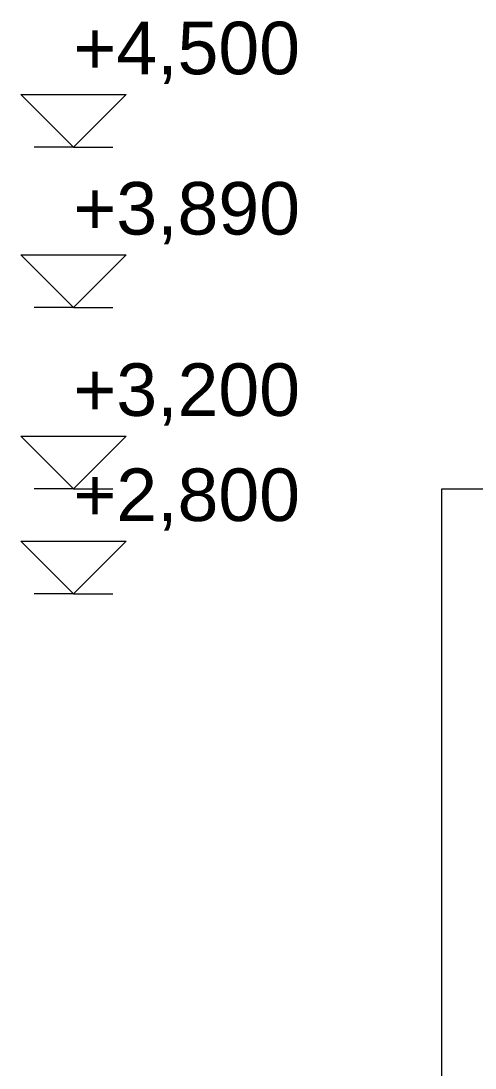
# Model space of a CAD drawing. Header units: millimetres. Extents: x -280990 to -136866, y -15139 to 7194.
# Drawn here: x -277468 to -275739, y 996 to 4980 of the extents above; entities that cross this region are included whole.
import ezdxf

# ---------------------------------------------------------------- set-up
doc = ezdxf.new("R2010")
doc.units = ezdxf.units.MM
doc.header["$MEASUREMENT"] = 0
for name, color, linetype, lineweight in [('New_Dimensioning - General_Pen_No__1', 7, 'Continuous', 13), ('New_Shell - Roof_Pen_No__1', 7, 'Continuous', 13), ('New_Structural - Bearing_Pen_No__1', 7, 'Continuous', 13)]:
    doc.layers.add(name, color=color, linetype=linetype, lineweight=lineweight)
doc.styles.add('GENERATED_STYLE_1', font='')
doc.styles.get('GENERATED_STYLE_1').set_extended_font_data('Arial')

msp = doc.modelspace()

# ---------------------------------------------------------------- linework, layer by layer
at = {"layer": 'New_Dimensioning - General_Pen_No__1', "color": 7, "linetype": 'Continuous', "lineweight": 13}
for p, q in [((-277267.7132, 4500), (-277467.7132, 4700)), ((-277467.7132, 4700), (-277067.7132, 4700)), ((-277067.7132, 4700), (-277267.7132, 4500)), ((-277267.7132, 4500), (-277417.7132, 4500)), ((-277267.7132, 4500), (-277117.7132, 4500)), ((-277267.7132, 3890), (-277467.7132, 4090)), ((-277467.7132, 4090), (-277067.7132, 4090)), ((-277067.7132, 4090), (-277267.7132, 3890)), ((-277267.7132, 3890), (-277417.7132, 3890)), ((-277267.7132, 3890), (-277117.7132, 3890)), ((-277267.7132, 3200), (-277467.7132, 3400)), ((-277467.7132, 3400), (-277067.7132, 3400)), ((-277067.7132, 3400), (-277267.7132, 3200)), ((-277267.7132, 3200), (-277417.7132, 3200)), ((-277267.7132, 3200), (-277117.7132, 3200)), ((-277267.7132, 2800), (-277467.7132, 3000)), ((-277467.7132, 3000), (-277067.7132, 3000)), ((-277067.7132, 3000), (-277267.7132, 2800)), ((-277267.7132, 2800), (-277417.7132, 2800)), ((-277267.7132, 2800), (-277117.7132, 2800))]:
    msp.add_line(p, q, dxfattribs=at)
at = {"layer": 'New_Shell - Roof_Pen_No__1', "color": 7, "linetype": 'Continuous', "lineweight": 13}
for p, q in [((-275865.0259, 3200), (-274888.0254, 3200)), ((-275865.0259, 2800), (-275865.0259, 3200))]:
    msp.add_line(p, q, dxfattribs=at)
at = {"layer": 'New_Structural - Bearing_Pen_No__1', "color": 7, "linetype": 'Continuous', "lineweight": 13}
msp.add_line((-275865.0259, 0), (-275865.0259, 2800), dxfattribs=at)

# ---------------------------------------------------------------- texts
at = {"layer": 'New_Dimensioning - General_Pen_No__1', "color": 7, "lineweight": 13, "char_height": 200, "attachment_point": 7, "style": 'GENERATED_STYLE_1'}
for s, insert in [('\\A1;{\\pql;\\fArial|b0|i0|c0|p34;+4,500}', (-277267.7132, 4740)), ('\\A1;{\\pql;\\fArial|b0|i0|c0|p34;+3,890}', (-277267.7132, 4130)), ('\\A1;{\\pql;\\fArial|b0|i0|c0|p34;+3,200}', (-277267.7132, 3440)), ('\\A1;{\\pql;\\fArial|b0|i0|c0|p34;+2,800}', (-277267.7132, 3040))]:
    msp.add_mtext(s, dxfattribs=dict(at, insert=insert))

doc.saveas('drawing.dxf')
